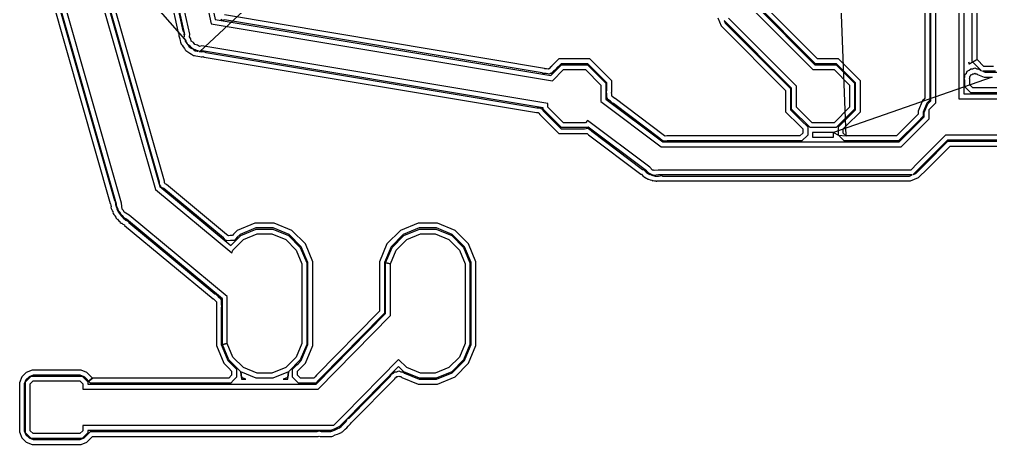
# Model space of a CAD drawing. Extents: x -122 to 0, y 0 to 97.
# Drawn here: x -77.34 to -47.57, y 2.67 to 15.68 of the extents above; entities that cross this region are included whole.
import ezdxf

# ---------------------------------------------------------------- set-up
doc = ezdxf.new("R2010")
doc.units = 0
doc.layers.add('milling', color=1, linetype='CONTINUOUS')
doc.layers.add('rapid_move', color=62, linetype='CONTINUOUS')

msp = doc.modelspace()

# ---------------------------------------------------------------- linework, layer by layer
at = {"layer": 'milling'}
for p, q in [((-72.6638, 20.9688), (-71.4599, 15.5512)), ((-72.5115, 20.9747), (-71.3354, 15.6825)), ((-72.117, 15.2303), (-73.3187, 20.6377)), ((-72.2697, 15.2262), (-73.4426, 20.504)), ((-73.5651, 20.2105), (-72.4692, 15.2791)), ((-73.4128, 20.2161), (-72.3292, 15.3407)), ((-47.9805, 14.4576), (-47.9805, 18.9026)), ((-74.2113, 10.0561), (-76.5507, 18.2436)), ((-75.4095, 18.317), (-73.1703, 10.4798)), ((-75.2436, 18.2825), (-73.0388, 10.5658)), ((-73.043, 10.7016), (-75.1772, 18.1714)), ((-72.895, 10.7296), (-75.0436, 18.25)), ((-74.3594, 10.0285), (-76.6638, 18.0936)), ((-76.7646, 17.7793), (-74.557, 10.0528)), ((-76.6146, 17.8004), (-74.4255, 10.1387)), ((-48.1305, 14.3955), (-48.1305, 17.1111)), ((-49.4005, 13.1967), (-49.4005, 16.8521)), ((-49.2505, 13.1346), (-49.2505, 16.9164)), ((-48.5394, 16.9164), (-48.5394, 13.2587)), ((-48.3894, 16.8521), (-48.3894, 13.4087)), ((-49.5837, 16.6499), (-49.5837, 13.3986)), ((-49.4337, 16.5877), (-49.4337, 13.4606)), ((-54.7394, 16.0844), (-52.9528, 14.2977)), ((-53.116, 14.508), (-54.7061, 16.0981)), ((-52.966, 14.5701), (-54.5561, 16.1602)), ((-61.2409, 14.1859), (-71.0527, 15.8212)), ((-54.8894, 16.0223), (-53.0149, 14.1477)), ((-71.4599, 15.5512), (-61.0011, 13.8081)), ((-71.3354, 15.6825), (-61.0526, 13.9687)), ((-71.1136, 15.654), (-71.1673, 15.6883)), ((-71.0486, 15.6685), (-71.1136, 15.654)), ((-61.3129, 14.0458), (-71.0486, 15.6685)), ((-55.9337, 15.7379), (-55.829, 15.4848)), ((-55.829, 15.4848), (-53.8509, 13.5068)), ((-53.6677, 13.5828), (-55.7351, 15.6502)), ((-55.7351, 15.6502), (-55.7017, 15.5697)), ((-55.7017, 15.5697), (-53.7009, 13.5689)), ((-53.5177, 13.6449), (-55.6005, 15.7276)), ((-72.4692, 15.2791), (-72.4504, 15.2522)), ((-72.4504, 15.2522), (-72.4561, 15.2203)), ((-72.4561, 15.2203), (-72.449, 15.1884)), ((-72.449, 15.1884), (-72.4498, 15.1873)), ((-72.4498, 15.1873), (-72.4408, 15.1483)), ((-72.3292, 15.3407), (-72.2917, 15.2868)), ((-72.2917, 15.2868), (-72.3031, 15.2233)), ((-72.3031, 15.2233), (-72.2941, 15.1823)), ((-72.2843, 15.1384), (-72.2697, 15.2262)), ((-72.1299, 15.1531), (-72.117, 15.2303)), ((-72.4408, 15.1483), (-72.44, 15.1479)), ((-72.44, 15.1479), (-72.4269, 15.0885)), ((-72.4269, 15.0885), (-72.4124, 15.0262)), ((-72.4124, 15.0262), (-72.4129, 15.0255)), ((-72.4129, 15.0255), (-72.4042, 14.9861)), ((-72.4042, 14.9861), (-72.4019, 14.9847)), ((-72.4019, 14.9847), (-72.3953, 14.9541)), ((-72.3953, 14.9541), (-72.3769, 14.9286)), ((-72.3769, 14.9286), (-72.3773, 14.9262)), ((-72.3773, 14.9262), (-72.3549, 14.8948)), ((-72.3549, 14.8948), (-72.3541, 14.8947)), ((-72.3541, 14.8947), (-72.3187, 14.8441)), ((-72.2941, 15.1823), (-72.2891, 15.1602)), ((-72.2891, 15.1602), (-72.2892, 15.1602)), ((-72.2892, 15.1602), (-72.2843, 15.1384)), ((-72.2261, 15.0299), (-72.2753, 15.0988)), ((-72.2753, 15.0988), (-72.2706, 15.0786)), ((-72.1708, 14.8952), (-72.2706, 15.0786)), ((-72.2706, 15.0786), (-72.2684, 15.0772)), ((-72.2706, 15.0786), (-72.2706, 15.0786)), ((-72.2684, 15.0772), (-72.2553, 15.0163)), ((-72.2553, 15.0163), (-72.2188, 14.9657)), ((-72.2077, 14.947), (-72.2261, 15.0299)), ((-72.2188, 14.9657), (-72.2192, 14.9635)), ((-72.2192, 14.9635), (-72.2077, 14.947)), ((-72.1091, 14.8661), (-72.1842, 14.9139)), ((-72.1842, 14.9139), (-72.1708, 14.8952)), ((-72.0053, 14.7611), (-72.1708, 14.8952)), ((-72.1708, 14.8952), (-72.1702, 14.8951)), ((-72.1708, 14.8952), (-72.1708, 14.8952)), ((-72.1702, 14.8951), (-72.1321, 14.8414)), ((-72.0863, 15.0922), (-72.1299, 15.1531)), ((-72.0701, 15.019), (-72.0863, 15.0922)), ((-72.0041, 14.9771), (-72.0701, 15.019)), ((-71.9587, 14.9134), (-72.0041, 14.9771)), ((-71.8847, 14.9011), (-71.9587, 14.9134)), ((-71.8216, 14.8609), (-71.8847, 14.9011)), ((-72.3187, 14.8441), (-72.282, 14.7928)), ((-72.282, 14.7928), (-72.2821, 14.792)), ((-72.2821, 14.792), (-72.2582, 14.7578)), ((-72.2582, 14.7578), (-72.2566, 14.7576)), ((-72.2566, 14.7576), (-72.2374, 14.7304)), ((-72.2374, 14.7304), (-72.2093, 14.7126)), ((-72.2093, 14.7126), (-72.209, 14.7113)), ((-72.209, 14.7113), (-72.1732, 14.689)), ((-72.1732, 14.689), (-72.1723, 14.6892)), ((-72.1723, 14.6892), (-72.1127, 14.6512)), ((-72.1321, 14.8414), (-72.0575, 14.7938)), ((-72.1127, 14.6512), (-72.0668, 14.6226)), ((-72.0575, 14.7938), (-72.1091, 14.8661)), ((-72.0668, 14.6226), (-72.0667, 14.6219)), ((-72.0667, 14.6219), (-72.0345, 14.6014)), ((-72.0345, 14.6014), (-72.0318, 14.602)), ((-72.0318, 14.602), (-72.0057, 14.5851)), ((-71.9396, 14.7582), (-72.0231, 14.7722)), ((-72.0231, 14.7722), (-72.0053, 14.7611)), ((-72.0053, 14.7611), (-72.0025, 14.7617)), ((-71.806, 14.7021), (-72.0053, 14.7611)), ((-72.0053, 14.7611), (-72.0053, 14.7611)), ((-72.0025, 14.7617), (-71.9507, 14.7282)), ((-71.9507, 14.7282), (-71.8896, 14.7183)), ((-71.8679, 14.7126), (-71.9396, 14.7582)), ((-71.8896, 14.7183), (-71.8881, 14.7162)), ((-71.8881, 14.7162), (-71.8679, 14.7126)), ((-71.7411, 14.7252), (-71.8282, 14.7058)), ((-71.8282, 14.7058), (-71.806, 14.7021)), ((-71.7453, 14.8779), (-71.8216, 14.8609)), ((-71.806, 14.7021), (-71.8059, 14.7022)), ((-71.8059, 14.7022), (-71.7432, 14.6917)), ((-61.1377, 13.11), (-71.7453, 14.8779)), ((-71.7432, 14.6917), (-71.6818, 14.7067)), ((-61.2877, 12.983), (-71.7411, 14.7252)), ((-71.6818, 14.7067), (-71.6249, 14.672)), ((-71.6249, 14.672), (-61.4798, 12.9811)), ((-72.0057, 14.5851), (-71.9749, 14.5801)), ((-71.9749, 14.5801), (-71.9734, 14.578)), ((-71.9734, 14.578), (-71.929, 14.5706)), ((-71.929, 14.5706), (-71.9284, 14.571)), ((-71.9284, 14.571), (-71.8721, 14.5611)), ((-71.8721, 14.5611), (-71.8053, 14.55)), ((-71.8053, 14.55), (-71.8048, 14.5493)), ((-71.8048, 14.5493), (-71.7703, 14.5432)), ((-71.7703, 14.5432), (-71.7693, 14.544)), ((-71.7693, 14.544), (-71.7378, 14.5387)), ((-71.7378, 14.5387), (-71.7067, 14.5463)), ((-71.7067, 14.5463), (-71.678, 14.5288)), ((-71.678, 14.5288), (-61.4919, 12.8311)), ((-61.0526, 13.9687), (-60.7237, 14.2977)), ((-60.7995, 14.4809), (-61.0254, 14.255)), ((-60.7374, 14.3309), (-60.8854, 14.1829)), ((-59.8503, 14.4809), (-60.7995, 14.4809)), ((-59.9124, 14.3309), (-60.7374, 14.3309)), ((-60.7237, 14.2977), (-59.9262, 14.2977)), ((-59.9262, 14.2977), (-59.3622, 13.7337)), ((-59.3289, 13.7474), (-59.9124, 14.3309)), ((-59.1789, 13.8095), (-59.8503, 14.4809)), ((-52.9389, 14.3309), (-53.116, 14.508)), ((-52.8768, 14.4809), (-52.966, 14.5701)), ((-52.9528, 14.2977), (-52.3062, 14.2977)), ((-52.2924, 14.3309), (-52.9389, 14.3309)), ((-52.2303, 14.4809), (-52.8768, 14.4809)), ((-52.3062, 14.2977), (-51.7422, 13.7337)), ((-51.7089, 13.7474), (-52.2924, 14.3309)), ((-51.5589, 13.8095), (-52.2303, 14.4809)), ((-48.2182, 14.3244), (-48.2394, 14.3756)), ((-48.2394, 14.3756), (-48.2394, 14.3244)), ((-48.2394, 14.3244), (-48.2182, 14.3244)), ((-47.9805, 14.4576), (-48.2182, 14.3244)), ((-48.2182, 14.3244), (-47.9805, 14.4576)), ((-47.8497, 14.1147), (-48.1305, 14.3955)), ((-47.7723, 14.2494), (-47.9805, 14.4576)), ((-61.2929, 14.0258), (-61.3129, 14.0458)), ((-61.1928, 14.0258), (-61.2929, 14.0258)), ((-61.2308, 14.1758), (-61.2409, 14.1859)), ((-61.1802, 14.1758), (-61.2308, 14.1758)), ((-61.0938, 14.0093), (-61.1928, 14.0258)), ((-61.1304, 14.1675), (-61.1802, 14.1758)), ((-61.1188, 14.1758), (-61.1304, 14.1675)), ((-61.1045, 14.1758), (-61.1188, 14.1758)), ((-61.069, 14.2114), (-61.1045, 14.1758)), ((-61.0708, 14.0258), (-61.0938, 14.0093)), ((-61.0423, 14.0258), (-61.0708, 14.0258)), ((-61.0277, 14.2408), (-61.069, 14.2114)), ((-60.9714, 14.0968), (-61.0423, 14.0258)), ((-61.0254, 14.255), (-61.0277, 14.2408)), ((-61.0011, 13.8081), (-60.6616, 14.1477)), ((-60.89, 14.1549), (-60.9714, 14.0968)), ((-60.8854, 14.1829), (-60.89, 14.1549)), ((-60.6616, 14.1477), (-59.9883, 14.1477)), ((-59.9883, 14.1477), (-59.5122, 13.6716)), ((-53.0149, 14.1477), (-52.3683, 14.1477)), ((-52.3683, 14.1477), (-51.8922, 13.6716)), ((-48.3561, 13.9973), (-48.3101, 14.0432)), ((-48.3561, 13.9322), (-48.3561, 13.9973)), ((-48.3101, 14.0432), (-48.2852, 14.1035)), ((-48.2852, 14.1035), (-48.2249, 14.1284)), ((-48.2249, 14.1284), (-48.179, 14.1744)), ((-48.179, 14.1744), (-48.1139, 14.1744)), ((-48.1704, 13.9887), (-48.14, 14.0012)), ((-48.14, 14.0012), (-48.1169, 14.0244)), ((-48.1169, 14.0244), (-48.084, 14.0244)), ((-48.1139, 14.1744), (-48.0537, 14.1993)), ((-48.084, 14.0244), (-48.0537, 14.0369)), ((-48.0537, 14.1993), (-47.9936, 14.1744)), ((-48.0537, 14.0369), (-48.0236, 14.0244)), ((-48.0236, 14.0244), (-47.9906, 14.0244)), ((-47.9936, 14.1744), (-47.9285, 14.1744)), ((-47.9906, 14.0244), (-47.9674, 14.0011)), ((-47.9674, 14.0011), (-47.7619, 13.9161)), ((-47.9285, 14.1744), (-47.8826, 14.1284)), ((-47.8826, 14.1284), (-47.8497, 14.1147)), ((-47.4155, 14.0994), (-47.8127, 14.0994)), ((-47.8127, 14.0994), (-47.7321, 14.0661)), ((-47.4776, 14.2494), (-47.7723, 14.2494)), ((-47.7321, 14.0661), (-47.5828, 14.0661)), ((-47.5828, 14.0661), (-41.5008, 14.0661)), ((-59.3622, 13.7337), (-59.3622, 13.2448)), ((-59.3289, 13.5134), (-59.3289, 13.7474)), ((-59.1789, 13.4633), (-59.1789, 13.8095)), ((-51.7422, 13.7337), (-51.7422, 12.9362)), ((-51.7089, 12.9224), (-51.7089, 13.7474)), ((-51.5589, 12.8603), (-51.5589, 13.8095)), ((-48.381, 13.8721), (-48.3561, 13.9322)), ((-48.3561, 13.8119), (-48.381, 13.8721)), ((-48.3561, 13.619), (-48.3561, 13.8119)), ((-48.2186, 13.8721), (-48.2061, 13.9023)), ((-48.2061, 13.8418), (-48.2186, 13.8721)), ((-48.2061, 13.9352), (-48.1829, 13.9583)), ((-48.2061, 13.9023), (-48.2061, 13.9352)), ((-48.2061, 13.8074), (-48.2061, 13.8418)), ((-48.2061, 13.6811), (-48.2061, 13.8074)), ((-48.1829, 13.9583), (-48.1704, 13.9887)), ((-47.7619, 13.9161), (-47.5207, 13.9161)), ((-59.5122, 13.6716), (-59.5122, 13.1698)), ((-59.3436, 13.4938), (-59.3289, 13.5134)), ((-59.3289, 13.3908), (-59.3436, 13.4938)), ((-59.1863, 13.4535), (-59.1789, 13.4633)), ((-59.1789, 13.4018), (-59.1863, 13.4535)), ((-59.1789, 13.3494), (-59.1789, 13.4018)), ((-53.8509, 13.5068), (-53.8509, 13.3805)), ((-53.7009, 13.5689), (-53.7009, 13.3184)), ((-53.6677, 12.9362), (-53.6677, 13.5828)), ((-53.5177, 12.9983), (-53.5177, 13.6449)), ((-51.8922, 13.6716), (-51.8922, 12.9983)), ((-49.5837, 13.3986), (-49.5836, 13.3985)), ((-49.5836, 13.3985), (-49.5837, 13.336)), ((-49.4337, 13.4606), (-49.4336, 13.4605)), ((-49.4336, 13.4605), (-49.4337, 13.3365)), ((-48.3894, 13.4087), (-41.2568, 13.4087)), ((-48.179, 13.4419), (-48.3561, 13.619)), ((-48.1169, 13.5919), (-48.2061, 13.6811)), ((-47.8053, 13.4419), (-48.179, 13.4419)), ((-41.3965, 13.5919), (-48.1169, 13.5919)), ((-47.7923, 13.4365), (-47.8053, 13.4419)), ((-47.7792, 13.4419), (-47.7923, 13.4365)), ((-41.397, 13.4419), (-47.7792, 13.4419)), ((-61.1377, 12.9983), (-61.1377, 13.11)), ((-59.5122, 13.1698), (-57.6665, 11.7855)), ((-59.3622, 13.2448), (-57.6164, 11.9355)), ((-59.3289, 13.2873), (-59.3289, 13.3908)), ((-59.3116, 13.2701), (-59.3289, 13.2873)), ((-59.3082, 13.2458), (-59.3116, 13.2701)), ((-59.225, 13.1834), (-59.3082, 13.2458)), ((-59.1518, 13.1102), (-59.225, 13.1834)), ((-59.1701, 13.3407), (-59.1789, 13.3494)), ((-59.1684, 13.3285), (-59.1701, 13.3407)), ((-59.1268, 13.2973), (-59.1684, 13.3285)), ((-59.1274, 13.1102), (-59.1518, 13.1102)), ((-57.703, 12.0419), (-59.1274, 13.1102)), ((-59.0897, 13.2602), (-59.1268, 13.2973)), ((-59.0773, 13.2602), (-59.0897, 13.2602)), ((-57.6047, 12.1557), (-59.0773, 13.2602)), ((-53.8509, 13.3805), (-53.8509, 12.8603)), ((-53.7009, 13.3184), (-53.7009, 12.9224)), ((-49.6513, 13.2049), (-49.7869, 12.8773)), ((-49.6277, 13.2285), (-49.6513, 13.2049)), ((-49.524, 13.12), (-49.6369, 12.8474)), ((-49.5838, 13.2722), (-49.6277, 13.2285)), ((-49.6037, 12.841), (-49.4958, 13.1014)), ((-49.5837, 13.2724), (-49.5838, 13.2723)), ((-49.5838, 13.2723), (-49.5838, 13.2722)), ((-49.5837, 13.336), (-49.5837, 13.2724)), ((-49.4338, 13.2099), (-49.524, 13.12)), ((-49.4958, 13.1014), (-49.4005, 13.1967)), ((-49.4537, 12.9314), (-49.2505, 13.1346)), ((-49.4337, 13.2103), (-49.4338, 13.2102)), ((-49.4338, 13.2102), (-49.4338, 13.2099)), ((-49.4337, 13.3365), (-49.4337, 13.2103)), ((-48.5394, 13.2587), (-41.1947, 13.2587)), ((-61.4919, 12.8311), (-61.4417, 12.8311)), ((-61.4798, 12.9811), (-61.3796, 12.9811)), ((-61.4417, 12.8311), (-61.4317, 12.821)), ((-61.4317, 12.821), (-61.4175, 12.8187)), ((-61.4175, 12.8187), (-61.3881, 12.7774)), ((-61.3796, 12.9811), (-61.3596, 12.961)), ((-61.3596, 12.961), (-61.3316, 12.9564)), ((-61.3316, 12.9564), (-61.2733, 12.8748)), ((-61.2877, 12.9362), (-61.2877, 12.983)), ((-60.7237, 12.3722), (-61.2877, 12.9362)), ((-61.2733, 12.8748), (-60.7374, 12.3389)), ((-60.6616, 12.5222), (-61.1377, 12.9983)), ((-53.8509, 12.8603), (-53.414, 12.4234)), ((-53.7009, 12.9224), (-53.3519, 12.5734)), ((-53.1037, 12.3722), (-53.6677, 12.9362)), ((-53.0416, 12.5222), (-53.5177, 12.9983)), ((-51.8922, 12.9983), (-52.3683, 12.5222)), ((-51.7422, 12.9362), (-52.3062, 12.3722)), ((-52.0579, 12.5734), (-51.7089, 12.9224)), ((-51.9958, 12.4234), (-51.5589, 12.8603)), ((-49.7869, 12.8773), (-49.7869, 12.782)), ((-49.6369, 12.8474), (-49.6369, 12.7199)), ((-49.6037, 12.7061), (-49.6037, 12.841)), ((-49.4537, 12.644), (-49.4537, 12.9314)), ((-61.3881, 12.7774), (-60.7995, 12.1889)), ((-59.9883, 12.5222), (-60.6616, 12.5222)), ((-59.9221, 12.5885), (-59.9883, 12.5222)), ((-58.0185, 11.1607), (-59.9221, 12.5885)), ((-53.3519, 12.5734), (-53.3518, 12.5734)), ((-53.3518, 12.5734), (-53.1849, 12.4065)), ((-52.3683, 12.5222), (-53.0416, 12.5222)), ((-52.2351, 12.3963), (-52.058, 12.5734)), ((-52.058, 12.5734), (-52.0579, 12.5734)), ((-49.8761, 12.6928), (-50.4502, 12.1187)), ((-49.814, 12.5428), (-50.3881, 11.9687)), ((-50.3743, 11.9355), (-49.6037, 12.7061)), ((-50.3122, 11.7855), (-49.4537, 12.644)), ((-49.7869, 12.782), (-49.8761, 12.6928)), ((-49.6369, 12.7199), (-49.814, 12.5428)), ((-60.7374, 12.3389), (-60.0174, 12.3389)), ((-59.9262, 12.3722), (-60.7237, 12.3722)), ((-60.0174, 12.3389), (-59.9144, 12.3536)), ((-59.9081, 12.3904), (-59.9262, 12.3722)), ((-59.9144, 12.3536), (-59.8948, 12.3389)), ((-58.1171, 11.0472), (-59.9081, 12.3904)), ((-59.8948, 12.3389), (-59.8704, 12.3389)), ((-59.8704, 12.3389), (-59.7972, 12.2656)), ((-59.7972, 12.2656), (-58.2365, 11.0951)), ((-53.414, 12.4234), (-53.4139, 12.4234)), ((-53.4139, 12.4234), (-53.3337, 12.3431)), ((-53.3247, 12.2079), (-53.4139, 12.1187)), ((-53.3337, 12.3431), (-53.3247, 12.3342)), ((-53.3247, 12.3342), (-53.3247, 12.2079)), ((-53.1849, 12.4065), (-53.1747, 12.3963)), ((-53.1747, 12.3963), (-53.1747, 12.1458)), ((-52.3062, 12.3722), (-53.1037, 12.3722)), ((-52.3851, 12.2222), (-53.0247, 12.2222)), ((-53.0247, 12.2222), (-53.0247, 12.0855)), ((-52.3851, 12.0855), (-52.3851, 12.2222)), ((-52.3851, 12.2222), (-52.2351, 12.1458)), ((-52.2351, 12.1458), (-52.2351, 12.3963)), ((-52.0851, 12.3342), (-51.9959, 12.4234)), ((-52.0851, 12.2079), (-52.0851, 12.3342)), ((-51.9959, 12.1187), (-52.0851, 12.2079)), ((-51.9959, 12.4234), (-51.9958, 12.4234)), ((-60.7995, 12.1889), (-60.0067, 12.1889)), ((-60.0067, 12.1889), (-59.9547, 12.1963)), ((-59.9547, 12.1963), (-59.9449, 12.1889)), ((-59.9449, 12.1889), (-59.9325, 12.1889)), ((-59.9325, 12.1889), (-59.8955, 12.1519)), ((-59.8955, 12.1519), (-58.2865, 10.9451)), ((-57.6298, 11.9687), (-57.703, 12.0419)), ((-57.6054, 11.9687), (-57.6298, 11.9687)), ((-57.6164, 11.9355), (-50.3743, 11.9355)), ((-57.5858, 11.954), (-57.6054, 11.9687)), ((-57.5677, 12.1187), (-57.6047, 12.1557)), ((-57.4828, 11.9687), (-57.5858, 11.954)), ((-57.5553, 12.1187), (-57.5677, 12.1187)), ((-57.5455, 12.1113), (-57.5553, 12.1187)), ((-57.4938, 12.1187), (-57.5455, 12.1113)), ((-53.5402, 12.1187), (-57.4938, 12.1187)), ((-53.6023, 11.9687), (-57.4828, 11.9687)), ((-53.3518, 11.9687), (-53.6023, 11.9687)), ((-53.4139, 12.1187), (-53.5402, 12.1187)), ((-53.1747, 12.1458), (-53.3518, 11.9687)), ((-53.0247, 12.0855), (-52.3851, 12.0855)), ((-52.058, 11.9687), (-52.2351, 12.1458)), ((-52.2351, 12.1458), (-51.9959, 12.1187)), ((-50.6386, 11.9687), (-52.058, 11.9687)), ((-50.5765, 12.1187), (-51.9959, 12.1187)), ((-50.3881, 11.9687), (-50.6386, 11.9687)), ((-50.4502, 12.1187), (-50.5765, 12.1187)), ((-48.9509, 12.1412), (-49.8094, 11.2827)), ((-48.8888, 11.9912), (-49.6594, 11.2206)), ((-49.577, 11.2558), (-48.8749, 11.9579)), ((-41.1947, 12.1412), (-48.9509, 12.1412)), ((-41.2568, 11.9912), (-48.8888, 11.9912)), ((-48.8749, 11.9579), (-48.6244, 11.9579)), ((-48.6244, 11.9579), (-41.2705, 11.9579)), ((-57.6665, 11.7855), (-50.3122, 11.7855)), ((-49.5149, 11.1058), (-48.8128, 11.8079)), ((-48.8128, 11.8079), (-48.6865, 11.8079)), ((-48.6865, 11.8079), (-41.3326, 11.8079)), ((-58.2365, 11.0951), (-58.2121, 11.0951)), ((-58.2121, 11.0951), (-58.139, 11.0219)), ((-58.139, 11.0219), (-57.9556, 10.9174)), ((-57.8551, 10.8917), (-58.139, 11.0219)), ((-58.139, 11.0219), (-58.1234, 11.0103)), ((-58.0097, 10.9398), (-58.1171, 11.0472)), ((-57.9323, 11.0744), (-58.0185, 11.1607)), ((-57.9035, 11.0744), (-57.9323, 11.0744)), ((-57.8805, 11.0571), (-57.9035, 11.0744)), ((-57.7595, 11.0744), (-57.8805, 11.0571)), ((-50.0176, 11.0744), (-57.7595, 11.0744)), ((-49.8094, 11.2826), (-50.0176, 11.0744)), ((-49.6594, 11.2205), (-49.9404, 10.9396)), ((-49.8597, 10.9731), (-49.577, 11.2558)), ((-49.8094, 11.2827), (-49.8094, 11.2826)), ((-49.7748, 10.8458), (-49.5149, 11.1058)), ((-49.6594, 11.2206), (-49.6594, 11.2205)), ((-72.8904, 10.6808), (-72.895, 10.7296)), ((-58.2865, 10.9451), (-58.2742, 10.9451)), ((-58.2742, 10.9451), (-58.2374, 10.9083)), ((-58.2374, 10.9083), (-58.1954, 10.8768)), ((-58.1954, 10.8768), (-58.1937, 10.8645)), ((-58.1937, 10.8645), (-58.1799, 10.8508)), ((-58.1799, 10.8508), (-58.1637, 10.8531)), ((-58.1637, 10.8531), (-58.1285, 10.8266)), ((-58.1285, 10.8266), (-58.0882, 10.81)), ((-58.1234, 11.0103), (-58.1233, 11.0103)), ((-58.1233, 11.0103), (-58.0538, 10.9581)), ((-58.0882, 10.81), (-58.082, 10.7949)), ((-58.082, 10.7949), (-58.0628, 10.79)), ((-58.0628, 10.79), (-58.0514, 10.7947)), ((-58.0538, 10.9581), (-58.0097, 10.9398)), ((-58.0514, 10.7947), (-58.0034, 10.7748)), ((-58.0034, 10.7748), (-57.9525, 10.7618)), ((-57.9534, 10.9244), (-57.9727, 10.9244)), ((-57.9727, 10.9244), (-57.9556, 10.9174)), ((-57.9556, 10.9174), (-57.938, 10.9129)), ((-57.9556, 10.9174), (-57.8551, 10.8917)), ((-57.938, 10.9129), (-57.9534, 10.9244)), ((-57.9525, 10.7618), (-57.9462, 10.7511)), ((-57.9462, 10.7511), (-57.9282, 10.7437)), ((-57.9282, 10.7437), (-57.9143, 10.752)), ((-57.9143, 10.752), (-57.8717, 10.7411)), ((-57.7492, 10.9244), (-57.8994, 10.903)), ((-57.8994, 10.903), (-57.8551, 10.8917)), ((-57.8717, 10.7411), (-57.8278, 10.7411)), ((-57.8551, 10.8917), (-57.8551, 10.8916)), ((-57.8551, 10.8917), (-57.8551, 10.8917)), ((-57.8551, 10.8916), (-57.8529, 10.8911)), ((-57.8529, 10.8911), (-57.7657, 10.8911)), ((-57.8278, 10.7411), (-57.8164, 10.7296)), ((-57.8164, 10.7296), (-57.7969, 10.7324)), ((-57.7969, 10.7324), (-57.7883, 10.7411)), ((-57.7883, 10.7411), (-57.7361, 10.7411)), ((-57.7657, 10.8911), (-57.7469, 10.8911)), ((-49.977, 10.9244), (-57.7492, 10.9244)), ((-57.7469, 10.8911), (-57.6439, 10.9058)), ((-57.7361, 10.7411), (-57.6842, 10.7485)), ((-57.6842, 10.7485), (-57.6744, 10.7411)), ((-57.6744, 10.7411), (-50.0279, 10.7411)), ((-57.6439, 10.9058), (-57.6243, 10.8911)), ((-57.6243, 10.8911), (-50.0577, 10.8911)), ((-50.0577, 10.8911), (-49.977, 10.9244)), ((-50.0279, 10.7411), (-49.7748, 10.8458)), ((-49.9404, 10.9396), (-49.8597, 10.9731)), ((-73.1703, 10.4798), (-70.8276, 8.5406)), ((-73.0339, 10.6049), (-73.043, 10.7016)), ((-73.0388, 10.5658), (-70.8636, 8.7651)), ((-73.0096, 10.5849), (-73.0339, 10.6049)), ((-73.001, 10.5545), (-73.0096, 10.5849)), ((-72.9158, 10.5071), (-73.001, 10.5545)), ((-71.0884, 8.9945), (-72.9158, 10.5071)), ((-72.8781, 10.6707), (-72.8904, 10.6808)), ((-72.8738, 10.6554), (-72.8781, 10.6707)), ((-72.8309, 10.6316), (-72.8738, 10.6554)), ((-70.9875, 9.1057), (-72.8309, 10.6316)), ((-74.4255, 10.1387), (-74.4013, 10.1187)), ((-74.557, 10.0528), (-74.5448, 10.0428)), ((-74.5448, 10.0428), (-74.5403, 9.9943)), ((-74.5403, 9.9943), (-74.5267, 9.9468)), ((-74.5267, 9.9468), (-74.5345, 9.9329)), ((-74.5345, 9.9329), (-74.5314, 9.8996)), ((-74.5314, 9.8996), (-74.5207, 9.8794)), ((-74.5207, 9.8794), (-74.505, 9.8707)), ((-74.505, 9.8707), (-74.4921, 9.8253)), ((-74.4921, 9.8253), (-74.47, 9.7837)), ((-74.4013, 10.1187), (-74.3922, 10.0222)), ((-74.3922, 10.0222), (-74.3654, 9.9283)), ((-74.3654, 9.9283), (-74.3655, 9.9283)), ((-74.3655, 9.9283), (-74.3522, 9.8818)), ((-74.3524, 9.9531), (-74.3594, 10.0285)), ((-74.321, 9.8938), (-74.3524, 9.9531)), ((-74.3522, 9.8818), (-74.3083, 9.799)), ((-74.3027, 9.8297), (-74.321, 9.8938)), ((-74.2558, 9.7707), (-74.3027, 9.8297)), ((-74.1945, 9.8771), (-74.2113, 10.0561)), ((-74.1496, 9.84), (-74.1945, 9.8771)), ((-74.1336, 9.7839), (-74.1496, 9.84)), ((-74.47, 9.7837), (-74.4753, 9.7666)), ((-74.4753, 9.7666), (-74.4689, 9.7442)), ((-74.4689, 9.7442), (-74.448, 9.7179)), ((-74.448, 9.7179), (-74.4327, 9.7132)), ((-74.4327, 9.7132), (-74.4098, 9.6698)), ((-74.4098, 9.6698), (-74.3793, 9.6315)), ((-74.3793, 9.6315), (-74.3811, 9.6157)), ((-74.3811, 9.6157), (-74.3654, 9.5859)), ((-74.3654, 9.5859), (-74.3475, 9.5711)), ((-74.3475, 9.5711), (-74.3297, 9.5691)), ((-74.3297, 9.5691), (-74.3004, 9.5321)), ((-74.3083, 9.799), (-74.3083, 9.7989)), ((-74.3083, 9.7989), (-74.2837, 9.7522)), ((-74.3004, 9.5321), (-74.2641, 9.5021)), ((-74.2837, 9.7522), (-74.2232, 9.6762)), ((-74.2205, 9.7039), (-74.2558, 9.7707)), ((-74.2232, 9.6762), (-74.2232, 9.6761)), ((-74.2232, 9.6761), (-74.1927, 9.6376)), ((-74.1691, 9.6614), (-74.2205, 9.7039)), ((-74.1927, 9.6376), (-74.1552, 9.6066)), ((-74.1274, 9.6088), (-74.1691, 9.6614)), ((-74.1552, 9.6066), (-74.1551, 9.6066)), ((-74.1551, 9.6066), (-74.0803, 9.5446)), ((-73.9764, 9.6966), (-74.1336, 9.7839)), ((-74.0612, 9.5721), (-74.1274, 9.6088)), ((-74.0803, 9.5446), (-73.9951, 9.4973)), ((-71.1175, 7.1352), (-74.0612, 9.5721)), ((-70.9675, 7.2058), (-73.9764, 9.6966)), ((-74.2641, 9.5021), (-74.2624, 9.4843)), ((-74.2624, 9.4843), (-74.2482, 9.4663)), ((-74.2482, 9.4663), (-74.2187, 9.4499)), ((-74.2187, 9.4499), (-74.2029, 9.4514)), ((-74.2029, 9.4514), (-74.1654, 9.4203)), ((-74.1654, 9.4203), (-74.1223, 9.3964)), ((-74.1223, 9.3964), (-74.1179, 9.381)), ((-74.1179, 9.381), (-71.3982, 7.1296)), ((-73.9951, 9.4973), (-73.9865, 9.4669)), ((-73.9865, 9.4669), (-71.3442, 7.2796)), ((-70.118, 9.4517), (-70.6608, 9.227)), ((-70.0882, 9.3017), (-70.5758, 9.0998)), ((-70.557, 9.0717), (-70.0818, 9.2685)), ((-69.5309, 9.4517), (-70.118, 9.4517)), ((-69.5607, 9.3017), (-70.0882, 9.3017)), ((-70.0818, 9.2685), (-69.5673, 9.2685)), ((-69.5673, 9.2685), (-69.0921, 9.0717)), ((-69.0731, 9.0998), (-69.5607, 9.3017)), ((-68.9883, 9.2271), (-69.5309, 9.4517)), ((-65.1143, 9.4517), (-65.6569, 9.2271)), ((-65.0845, 9.3017), (-65.5721, 9.0998)), ((-65.5532, 9.0717), (-65.078, 9.2685)), ((-64.5271, 9.4517), (-65.1143, 9.4517)), ((-64.5569, 9.3017), (-65.0845, 9.3017)), ((-65.078, 9.2685), (-64.5635, 9.2685)), ((-64.5635, 9.2685), (-64.0883, 9.0717)), ((-64.0693, 9.0998), (-64.5569, 9.3017)), ((-63.9845, 9.2271), (-64.5271, 9.4517)), ((-71.0099, 8.916), (-71.0884, 8.9945)), ((-70.9478, 9.066), (-70.9875, 9.1057)), ((-70.9395, 9.066), (-70.9478, 9.066)), ((-70.9333, 9.0608), (-70.9395, 9.066)), ((-70.8779, 9.066), (-70.9333, 9.0608)), ((-70.8216, 9.066), (-70.8779, 9.066)), ((-70.8636, 8.7651), (-70.557, 9.0717)), ((-70.8158, 9.0718), (-70.8216, 9.066)), ((-70.8076, 9.0726), (-70.8158, 9.0718)), ((-70.772, 9.1157), (-70.8076, 9.0726)), ((-70.7935, 8.623), (-70.472, 8.9445)), ((-70.6608, 9.227), (-70.772, 9.1157)), ((-70.6611, 9.0145), (-70.7317, 8.9291)), ((-70.5758, 9.0998), (-70.6611, 9.0145)), ((-70.472, 8.9445), (-70.0519, 9.1185)), ((-70.0519, 9.1185), (-69.5972, 9.1185)), ((-69.5972, 9.1185), (-69.1771, 8.9445)), ((-69.1771, 8.9445), (-68.8556, 8.623)), ((-69.0921, 9.0717), (-68.7284, 8.708)), ((-68.7002, 8.7269), (-69.0731, 9.0998)), ((-68.5729, 8.8117), (-68.9883, 9.2271)), ((-65.6569, 9.2271), (-66.0723, 8.8117)), ((-65.5721, 9.0998), (-65.945, 8.7269)), ((-65.9169, 8.708), (-65.5532, 9.0717)), ((-65.7897, 8.623), (-65.4682, 8.9445)), ((-65.4682, 8.9445), (-65.0481, 9.1185)), ((-65.0481, 9.1185), (-64.5934, 9.1185)), ((-64.5934, 9.1185), (-64.1733, 8.9445)), ((-64.1733, 8.9445), (-63.8518, 8.623)), ((-64.0883, 9.0717), (-63.7246, 8.708)), ((-63.6964, 8.7269), (-64.0693, 9.0998)), ((-63.5691, 8.8117), (-63.9845, 9.2271)), ((-70.9936, 8.916), (-71.0099, 8.916)), ((-70.9811, 8.9056), (-70.9936, 8.916)), ((-70.8707, 8.916), (-70.9811, 8.9056)), ((-70.7594, 8.916), (-70.8707, 8.916)), ((-70.7479, 8.9276), (-70.7594, 8.916)), ((-70.7317, 8.9291), (-70.7479, 8.9276)), ((-68.7284, 8.708), (-68.5316, 8.2328)), ((-68.4983, 8.2393), (-68.7002, 8.7269)), ((-68.3483, 8.2691), (-68.5729, 8.8117)), ((-66.0723, 8.8117), (-66.2969, 8.2691)), ((-65.945, 8.7269), (-66.1469, 8.2393)), ((-66.1137, 8.2328), (-65.9169, 8.708)), ((-63.7246, 8.708), (-63.5278, 8.2328)), ((-63.4945, 8.2393), (-63.6964, 8.7269)), ((-63.3445, 8.2691), (-63.5691, 8.8117)), ((-70.8276, 8.5406), (-70.7935, 8.623)), ((-68.8556, 8.623), (-68.6816, 8.2029)), ((-65.9637, 8.2029), (-65.7897, 8.623)), ((-63.8518, 8.623), (-63.6778, 8.2029)), ((-68.6816, 8.2029), (-68.6816, 5.767)), ((-68.5316, 8.2328), (-68.5316, 5.7371)), ((-68.4983, 5.7305), (-68.4983, 8.2393)), ((-68.3483, 5.7007), (-68.3483, 8.2691)), ((-66.2969, 8.2691), (-66.2969, 6.8199)), ((-66.1469, 8.2393), (-65.9637, 8.2029)), ((-65.9637, 8.2029), (-66.1469, 8.2393)), ((-66.1469, 8.2393), (-66.1469, 6.8211)), ((-66.1137, 6.6814), (-66.1137, 8.2328)), ((-65.9637, 6.62), (-65.9637, 8.2029)), ((-63.6778, 8.2029), (-63.6778, 5.767)), ((-63.5278, 8.2328), (-63.5278, 5.7371)), ((-63.4945, 5.7305), (-63.4945, 8.2393)), ((-63.3445, 5.7007), (-63.3445, 8.2691)), ((-71.3442, 7.2796), (-71.3278, 7.2796)), ((-71.3278, 7.2796), (-71.2492, 7.201)), ((-71.2492, 7.201), (-71.1638, 7.1303)), ((-70.9675, 5.767), (-70.9675, 7.2058)), ((-71.3982, 7.1296), (-71.3899, 7.1296)), ((-71.3899, 7.1296), (-71.3503, 7.0899)), ((-71.3503, 7.0899), (-71.3073, 7.0544)), ((-71.3073, 7.0544), (-71.3066, 7.0462)), ((-71.3066, 7.0462), (-71.3007, 7.0404)), ((-71.3007, 7.0404), (-71.3007, 6.9841)), ((-71.3007, 6.9841), (-71.2955, 6.9287)), ((-71.2955, 6.9287), (-71.3007, 6.9225)), ((-71.3007, 6.9225), (-71.3007, 5.7007)), ((-71.1638, 7.1303), (-71.1623, 7.114)), ((-71.1623, 7.114), (-71.1507, 7.1025)), ((-71.1507, 7.1025), (-71.1507, 6.9913)), ((-71.1507, 6.9913), (-71.1403, 6.8809)), ((-71.1403, 6.8809), (-71.1507, 6.8684)), ((-71.1507, 6.8684), (-71.1507, 5.7305)), ((-71.1175, 5.7371), (-71.1175, 7.1352)), ((-68.2418, 4.5187), (-66.1137, 6.6814)), ((-66.3397, 6.713), (-68.2301, 4.7919)), ((-68.179, 4.3687), (-65.9637, 6.62)), ((-66.2324, 6.6082), (-68.0801, 4.7305)), ((-66.2969, 6.7557), (-66.3397, 6.713)), ((-66.2969, 6.8199), (-66.2964, 6.7569)), ((-66.2964, 6.7569), (-66.2969, 6.7564)), ((-66.2969, 6.7564), (-66.2969, 6.7557)), ((-66.1469, 6.6936), (-66.2324, 6.6082)), ((-66.1469, 6.8211), (-66.1459, 6.696)), ((-66.1459, 6.696), (-66.1469, 6.695)), ((-66.1469, 6.695), (-66.1469, 6.6936)), ((-71.3007, 5.7007), (-71.076, 5.158)), ((-71.1507, 5.7305), (-70.9488, 5.2429)), ((-71.1175, 5.7371), (-70.9675, 5.767)), ((-70.9675, 5.767), (-71.1175, 5.7371)), ((-70.9207, 5.2619), (-71.1175, 5.7371)), ((-70.7935, 5.3469), (-70.9675, 5.767)), ((-68.6816, 5.767), (-68.8556, 5.3469)), ((-68.5316, 5.7371), (-68.7284, 5.2619)), ((-68.7002, 5.2429), (-68.4983, 5.7305)), ((-68.5729, 5.158), (-68.3483, 5.7007)), ((-63.6778, 5.767), (-63.8518, 5.3469)), ((-63.5278, 5.7371), (-63.7246, 5.2619)), ((-63.6964, 5.243), (-63.4945, 5.7305)), ((-63.5691, 5.1581), (-63.3445, 5.7007)), ((-71.076, 5.158), (-70.9245, 5.0066)), ((-70.9488, 5.2429), (-70.8624, 5.1566)), ((-70.557, 4.8982), (-70.9207, 5.2619)), ((-70.8624, 5.1566), (-70.8623, 5.1566)), ((-70.8623, 5.1566), (-70.8187, 5.113)), ((-70.8187, 5.113), (-70.6852, 4.9796)), ((-70.472, 5.0254), (-70.7935, 5.3469)), ((-68.8556, 5.3469), (-69.1771, 5.0254)), ((-68.7284, 5.2619), (-69.0921, 4.8982)), ((-68.9638, 4.9796), (-68.8341, 5.1091)), ((-68.8341, 5.1091), (-68.7867, 5.1566)), ((-68.7867, 5.1566), (-68.7866, 5.1566)), ((-68.7866, 5.1566), (-68.7002, 5.2429)), ((-68.7245, 5.0066), (-68.5729, 5.158)), ((-65.7186, 5.2759), (-67.3862, 3.5812)), ((-65.7178, 5.0629), (-67.343, 3.4112)), ((-65.4682, 5.0254), (-65.7186, 5.2759)), ((-65.5532, 4.8982), (-65.7178, 5.0629)), ((-63.8518, 5.3469), (-64.1733, 5.0254)), ((-63.7246, 5.2619), (-64.0883, 4.8982)), ((-64.0693, 4.87), (-63.6964, 5.243)), ((-63.9845, 4.7427), (-63.5691, 5.1581)), ((-77.1289, 4.8757), (-77.2657, 4.7389)), ((-77.1563, 4.5892), (-76.9792, 4.7663)), ((-76.9505, 4.9495), (-77.1289, 4.8757)), ((-76.9207, 4.7995), (-77.044, 4.7484)), ((-76.9792, 4.7663), (-75.4207, 4.7663)), ((-75.4493, 4.9495), (-76.9505, 4.9495)), ((-75.4792, 4.7995), (-76.9207, 4.7995)), ((-75.3558, 4.7484), (-75.4792, 4.7995)), ((-75.2709, 4.8757), (-75.4493, 4.9495)), ((-75.4207, 4.7663), (-75.2436, 4.5892)), ((-75.1864, 4.7911), (-75.2709, 4.8757)), ((-75.0972, 4.7019), (-75.1864, 4.7911)), ((-70.9245, 5.0066), (-70.9244, 5.0066)), ((-70.9244, 5.0066), (-70.8375, 4.9196)), ((-70.8352, 4.7911), (-70.9231, 4.7032)), ((-70.8375, 4.9196), (-70.8352, 4.9174)), ((-70.8352, 4.9174), (-70.8352, 4.7912)), ((-70.8352, 4.7912), (-70.8352, 4.7911)), ((-70.6852, 4.9796), (-70.6852, 4.7291)), ((-70.0818, 4.7014), (-70.557, 4.8982)), ((-70.557, 4.8982), (-70.5352, 4.727)), ((-70.5352, 4.727), (-70.557, 4.8982)), ((-70.0519, 4.8514), (-70.472, 5.0254)), ((-69.5972, 4.8514), (-70.0519, 4.8514)), ((-69.1771, 5.0254), (-69.5972, 4.8514)), ((-69.0921, 4.8982), (-69.5673, 4.7014)), ((-69.0921, 4.8982), (-69.1138, 4.727)), ((-69.1138, 4.727), (-69.0921, 4.8982)), ((-68.9638, 4.9795), (-68.9638, 4.9796)), ((-68.9638, 4.729), (-68.9638, 4.9795)), ((-68.8138, 4.9174), (-68.7246, 5.0066)), ((-68.8138, 4.7911), (-68.8138, 4.9174)), ((-68.7246, 4.7019), (-68.8138, 4.7911)), ((-68.7246, 5.0066), (-68.7245, 5.0066)), ((-68.2301, 4.7911), (-68.2749, 4.7464)), ((-68.2301, 4.7919), (-68.2301, 4.7911)), ((-67.2307, 3.4777), (-65.9614, 4.7676)), ((-65.9614, 4.7676), (-65.936, 4.8291)), ((-65.936, 4.8291), (-65.8769, 4.8535)), ((-65.8769, 4.8535), (-65.8322, 4.899)), ((-65.8322, 4.899), (-65.7658, 4.8995)), ((-65.7658, 4.8995), (-65.7045, 4.9249)), ((-65.7045, 4.9249), (-65.6456, 4.9005)), ((-65.6456, 4.9005), (-65.5817, 4.901)), ((-65.5817, 4.901), (-65.5345, 4.8544)), ((-65.078, 4.7014), (-65.5532, 4.8982)), ((-65.5345, 4.8544), (-65.0844, 4.6681)), ((-65.0481, 4.8514), (-65.4682, 5.0254)), ((-64.5934, 4.8514), (-65.0481, 4.8514)), ((-64.1733, 5.0254), (-64.5934, 4.8514)), ((-64.0883, 4.8982), (-64.5635, 4.7014)), ((-64.5569, 4.6681), (-64.0693, 4.87)), ((-77.2657, 4.7389), (-77.3395, 4.5605)), ((-77.3395, 4.5605), (-77.3395, 3.0593)), ((-77.1384, 4.654), (-77.1895, 4.5306)), ((-77.1895, 4.5306), (-77.1895, 3.0891)), ((-77.1563, 3.0307), (-77.1563, 4.5892)), ((-77.044, 4.7484), (-77.1384, 4.654)), ((-77.0063, 4.5271), (-76.9171, 4.6163)), ((-77.0063, 3.0928), (-77.0063, 4.5271)), ((-76.9171, 4.6163), (-75.4828, 4.6163)), ((-75.4828, 4.6163), (-75.3936, 4.5271)), ((-75.3936, 4.5271), (-75.3936, 4.3687)), ((-75.3364, 4.729), (-75.3558, 4.7484)), ((-75.1593, 4.5519), (-75.3364, 4.729)), ((-75.0972, 4.7019), (-75.2436, 4.5892)), ((-75.2436, 4.5892), (-75.0972, 4.7019)), ((-75.2436, 4.5892), (-75.2436, 4.5187)), ((-75.2436, 4.5187), (-68.2418, 4.5187)), ((-71.1127, 4.5519), (-75.1593, 4.5519)), ((-71.0506, 4.7019), (-75.0972, 4.7019)), ((-70.8622, 4.5519), (-71.1127, 4.5519)), ((-70.9244, 4.7019), (-71.0506, 4.7019)), ((-70.9231, 4.7032), (-70.9244, 4.7019)), ((-70.7725, 4.6418), (-70.8622, 4.5519)), ((-70.6852, 4.729), (-70.7725, 4.6418)), ((-70.6852, 4.7291), (-70.6852, 4.729)), ((-70.5352, 4.727), (-70.5352, 4.6687)), ((-70.3945, 4.6687), (-70.5352, 4.727)), ((-70.5352, 4.6687), (-70.3945, 4.6687)), ((-69.5673, 4.7014), (-70.0818, 4.7014)), ((-69.1138, 4.727), (-69.2546, 4.6687)), ((-69.2546, 4.6687), (-69.1138, 4.6687)), ((-69.1138, 4.6687), (-69.1138, 4.727)), ((-68.874, 4.6393), (-68.9638, 4.729)), ((-68.7868, 4.5519), (-68.874, 4.6393)), ((-68.7867, 4.5519), (-68.7868, 4.5519)), ((-68.5063, 4.5519), (-68.7867, 4.5519)), ((-68.4449, 4.7019), (-68.7246, 4.7019)), ((-68.5053, 4.5509), (-68.5063, 4.5519)), ((-68.3799, 4.5519), (-68.5053, 4.5509)), ((-68.4444, 4.7014), (-68.4449, 4.7019)), ((-68.3811, 4.7019), (-68.4444, 4.7014)), ((-68.3193, 4.7019), (-68.3811, 4.7019)), ((-68.2572, 4.5519), (-68.3799, 4.5519)), ((-68.3189, 4.7024), (-68.3193, 4.7019)), ((-68.3181, 4.7024), (-68.3189, 4.7024)), ((-68.2749, 4.7464), (-68.3181, 4.7024)), ((-68.2563, 4.5529), (-68.2572, 4.5519)), ((-68.2548, 4.5529), (-68.2563, 4.5529)), ((-68.1684, 4.6408), (-68.2548, 4.5529)), ((-68.0801, 4.729), (-68.1684, 4.6408)), ((-68.0801, 4.7305), (-68.0801, 4.729)), ((-67.145, 3.351), (-65.834, 4.6833)), ((-65.834, 4.6833), (-65.8212, 4.7143)), ((-65.8212, 4.7143), (-65.7914, 4.7266)), ((-65.7914, 4.7266), (-65.7689, 4.7495)), ((-65.7689, 4.7495), (-65.7354, 4.7497)), ((-65.7354, 4.7497), (-65.7045, 4.7625)), ((-65.7045, 4.7625), (-65.6749, 4.7502)), ((-65.6749, 4.7502), (-65.6426, 4.7505)), ((-65.6426, 4.7505), (-65.6187, 4.7269)), ((-65.6187, 4.7269), (-65.1143, 4.5181)), ((-65.1143, 4.5181), (-64.5271, 4.5181)), ((-65.0844, 4.6681), (-64.5569, 4.6681)), ((-64.5635, 4.7014), (-65.078, 4.7014)), ((-64.5271, 4.5181), (-63.9845, 4.7427)), ((-75.3936, 4.3687), (-68.179, 4.3687)), ((-67.3862, 3.5785), (-67.5493, 3.4155)), ((-67.3862, 3.5812), (-67.3862, 3.5785)), ((-67.5493, 3.4155), (-67.709, 3.2531)), ((-67.4403, 3.3124), (-67.5386, 3.2124)), ((-67.4775, 3.2279), (-67.4178, 3.2876)), ((-67.3441, 3.4085), (-67.4403, 3.3124)), ((-67.4178, 3.2876), (-67.3263, 3.3807)), ((-67.343, 3.4112), (-67.3441, 3.4085)), ((-67.3263, 3.3807), (-67.3262, 3.3807)), ((-67.3262, 3.3807), (-67.3152, 3.3919)), ((-67.3152, 3.3919), (-67.2902, 3.4529)), ((-67.2902, 3.4529), (-67.2307, 3.4777)), ((-67.2622, 3.2312), (-67.2108, 3.2826)), ((-67.2108, 3.2842), (-67.1875, 3.3078)), ((-67.2108, 3.2826), (-67.2108, 3.2842)), ((-67.1875, 3.3078), (-67.175, 3.3385)), ((-67.175, 3.3385), (-67.145, 3.351)), ((-77.3395, 3.0593), (-77.2657, 2.8809)), ((-77.1895, 3.0891), (-77.1384, 2.9657)), ((-76.9792, 2.8536), (-77.1563, 3.0307)), ((-76.9171, 3.0036), (-77.0063, 3.0928)), ((-75.4828, 3.0036), (-76.9171, 3.0036)), ((-75.3936, 3.0928), (-75.4828, 3.0036)), ((-75.2436, 3.0307), (-75.4207, 2.8536)), ((-68.1737, 3.2512), (-75.3936, 3.2512)), ((-75.3936, 3.2512), (-75.3936, 3.0928)), ((-75.3557, 2.8714), (-75.1593, 3.0679)), ((-68.0829, 3.1012), (-75.2436, 3.1012)), ((-75.2436, 3.1012), (-75.2436, 3.0307)), ((-75.1593, 3.0679), (-74.9088, 3.0679)), ((-74.9088, 3.0679), (-68.2089, 3.0679)), ((-68.2089, 3.0679), (-68.1493, 3.0928)), ((-68.1719, 3.2494), (-68.1737, 3.2512)), ((-67.9468, 3.2512), (-68.1719, 3.2494)), ((-68.1493, 3.0928), (-68.0884, 3.0679)), ((-68.0884, 3.0679), (-68.0682, 3.0679)), ((-68.0802, 3.1001), (-68.0829, 3.1012)), ((-67.9455, 3.1012), (-68.0802, 3.1001)), ((-68.0682, 3.0679), (-67.9458, 3.0679)), ((-67.7135, 3.2512), (-67.9468, 3.2512)), ((-67.9458, 3.0679), (-67.8594, 3.0686)), ((-67.8039, 3.1012), (-67.9455, 3.1012)), ((-67.8594, 3.0686), (-67.8584, 3.0696)), ((-67.8584, 3.0696), (-67.7947, 3.0696)), ((-67.8011, 3.1024), (-67.8039, 3.1012)), ((-67.7982, 3.1024), (-67.8011, 3.1024)), ((-67.6743, 3.155), (-67.7982, 3.1024)), ((-67.7947, 3.0696), (-67.7362, 3.0945)), ((-67.7362, 3.0945), (-67.7346, 3.0939)), ((-67.7346, 3.0939), (-67.6595, 3.125)), ((-67.7117, 3.2531), (-67.7135, 3.2512)), ((-67.709, 3.2531), (-67.7117, 3.2531)), ((-67.5435, 3.2091), (-67.6743, 3.155)), ((-67.6595, 3.125), (-67.581, 3.1583)), ((-67.6562, 2.9641), (-67.5938, 2.9899)), ((-67.5938, 2.9899), (-67.541, 3.0123)), ((-67.581, 3.1583), (-67.5799, 3.1609)), ((-67.5799, 3.1609), (-67.5232, 3.1838)), ((-67.5414, 3.2113), (-67.5435, 3.2091)), ((-67.5386, 3.2124), (-67.5414, 3.2113)), ((-67.541, 3.0123), (-67.5403, 3.012)), ((-67.5403, 3.012), (-67.4672, 3.0423)), ((-67.5232, 3.1838), (-67.4806, 3.2279)), ((-67.4806, 3.2279), (-67.4775, 3.2279)), ((-67.4672, 3.0423), (-67.466, 3.0452)), ((-67.466, 3.0452), (-67.4374, 3.0567)), ((-67.4374, 3.0567), (-67.416, 3.0789)), ((-67.416, 3.0789), (-67.4127, 3.0789)), ((-67.4127, 3.0789), (-67.3509, 3.1417)), ((-67.3509, 3.1425), (-67.3065, 3.1869)), ((-67.3509, 3.1417), (-67.3509, 3.1425)), ((-67.3065, 3.1869), (-67.2629, 3.2312)), ((-67.2629, 3.2312), (-67.2622, 3.2312)), ((-77.2657, 2.8809), (-77.1289, 2.7441)), ((-77.1384, 2.9657), (-77.044, 2.8714)), ((-77.1289, 2.7441), (-76.9505, 2.6703)), ((-77.044, 2.8714), (-76.9207, 2.8203)), ((-75.4207, 2.8536), (-76.9792, 2.8536)), ((-76.9207, 2.8203), (-75.4791, 2.8203)), ((-75.4791, 2.8203), (-75.3557, 2.8714)), ((-75.4493, 2.6703), (-75.2709, 2.7441)), ((-75.2709, 2.7441), (-75.0972, 2.9179)), ((-75.0972, 2.9179), (-74.9709, 2.9179)), ((-74.9709, 2.9179), (-68.1788, 2.9179)), ((-68.1788, 2.9179), (-68.1488, 2.9304)), ((-68.1488, 2.9304), (-68.1181, 2.9179)), ((-68.1181, 2.9179), (-68.085, 2.9179)), ((-68.085, 2.9179), (-68.084, 2.9168)), ((-68.084, 2.9168), (-68.0066, 2.9174)), ((-68.0066, 2.9174), (-68.0061, 2.9179)), ((-68.0061, 2.9179), (-67.9442, 2.9179)), ((-67.9442, 2.9179), (-67.881, 2.9184)), ((-67.881, 2.9184), (-67.8805, 2.9179)), ((-67.8805, 2.9179), (-67.798, 2.9179)), ((-67.798, 2.9179), (-67.7963, 2.9196)), ((-67.7963, 2.9196), (-67.7641, 2.9196)), ((-67.7641, 2.9196), (-67.7347, 2.9321)), ((-67.7347, 2.9321), (-67.7324, 2.9312)), ((-67.7324, 2.9312), (-67.6565, 2.9633)), ((-67.6565, 2.9633), (-67.6562, 2.9641)), ((-76.9505, 2.6703), (-75.4493, 2.6703))]:
    msp.add_line(p, q, dxfattribs=at)
at = {"layer": 'rapid_move'}
for p, q in [((-51.9959, 12.1187), (-52.2985, 19.9623)), ((-67.0105, 19.1751), (-71.806, 14.7021)), ((-72.2706, 15.0786), (-75.0603, 18.2666)), ((-47.5207, 13.9161), (-52.3851, 12.2222))]:
    msp.add_line(p, q, dxfattribs=at)

doc.saveas('drawing.dxf')
